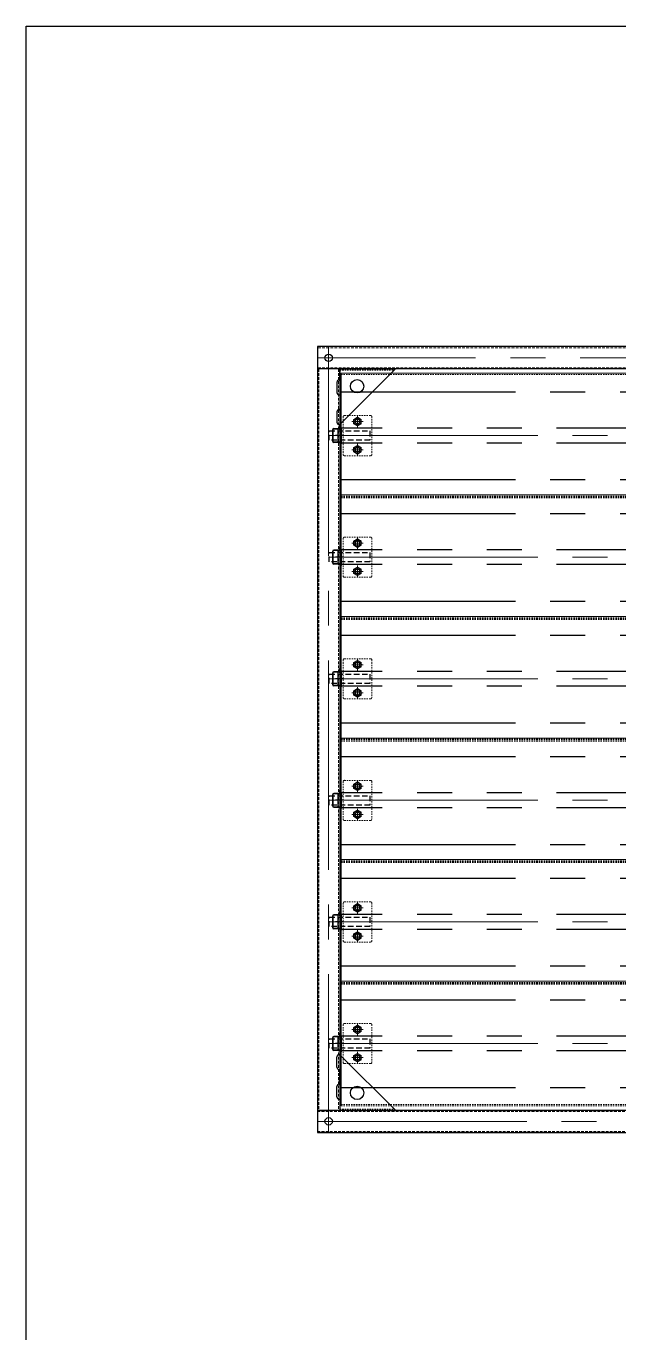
# Model space of a CAD drawing. Header units: millimetres. Extents: x 70 to 2494, y 28 to 562.
# Drawn here: x 1031.6 to 1085.6, y 149.8 to 268.7 of the extents above; entities that cross this region are included whole.
import ezdxf

# ---------------------------------------------------------------- set-up
doc = ezdxf.new("R2010")
doc.units = ezdxf.units.MM
for name, pattern in [('CENTER2', [28.575, 19.05, -3.175, 3.175, -3.175]), ('HIDDEN2', [0.1875, 0.125, -0.0625]), ('HIDDENX2', [0.75, 0.5, -0.25]), ('PHANTOM2', [31.75, 15.875, -3.175, 3.175, -3.175, 3.175, -3.175])]:
    doc.linetypes.add(name, pattern=pattern)
for name, color, linetype in [('2', 7, 'Continuous'), ('AUTO LINE', 4, 'Continuous'), ('나사산', 1, 'Continuous')]:
    doc.layers.add(name, color=color, linetype=linetype)
for name, color, linetype, lineweight in [('LINE0.05', 7, 'Continuous', 5), ('숨은선', 2, 'HIDDENX2', 5), ('외형선', 7, 'Continuous', 18), ('유령선', 5, 'Continuous', 9), ('중심선', 1, 'CENTER2', 9)]:
    doc.layers.add(name, color=color, linetype=linetype, lineweight=lineweight)

msp = doc.modelspace()

# ---------------------------------------------------------------- linework, layer by layer
at = {"color": 7}
for p, q in [((1129.73, 239.55), (1058.18, 239.55)), ((1058.18, 239.55), (1058.18, 168)), ((1129.73, 237.52), (1058.18, 237.52)), ((1060.21, 237.52), (1060.21, 170.02)), ((1060.21, 237.52), (1065.27, 237.52)), ((1060.21, 236.51), (1060.21, 237.52)), ((1060.23, 232.05), (1060.03, 232.05)), ((1060.03, 232.05), (1060.03, 230.84)), ((1060.33, 232.19), (1060.23, 232.19)), ((1060.23, 232.19), (1060.23, 230.7)), ((1060.33, 232.19), (1060.33, 230.7)), ((1061.49, 232.92), (1061.82, 233.12)), ((1061.49, 232.53), (1061.49, 232.92)), ((1061.82, 232.34), (1061.49, 232.53)), ((1061.82, 233.12), (1062.16, 232.92)), ((1062.16, 232.53), (1061.82, 232.34)), ((1060.23, 230.84), (1060.03, 230.84)), ((1060.33, 230.7), (1060.23, 230.7)), ((1061.49, 230.36), (1061.82, 230.55)), ((1061.49, 229.97), (1061.49, 230.36)), ((1061.82, 229.77), (1061.49, 229.97)), ((1061.82, 230.55), (1062.16, 230.36)), ((1062.16, 229.97), (1061.82, 229.77)), ((1061.49, 221.85), (1061.82, 222.05)), ((1061.49, 221.46), (1061.49, 221.85)), ((1061.82, 221.27), (1061.49, 221.46)), ((1061.82, 222.05), (1062.16, 221.85)), ((1062.16, 221.46), (1061.82, 221.27)), ((1060.23, 220.98), (1060.03, 220.98)), ((1060.03, 220.98), (1060.03, 219.77)), ((1060.33, 221.12), (1060.23, 221.12)), ((1060.23, 221.12), (1060.23, 219.63)), ((1060.33, 221.12), (1060.33, 219.63)), ((1060.23, 219.77), (1060.03, 219.77)), ((1060.33, 219.63), (1060.23, 219.63)), ((1061.49, 219.29), (1061.82, 219.48)), ((1061.49, 218.9), (1061.49, 219.29)), ((1061.82, 219.48), (1062.16, 219.29)), ((1061.82, 218.7), (1061.49, 218.9)), ((1062.16, 218.9), (1061.82, 218.7)), ((1061.49, 210.78), (1061.82, 210.98)), ((1061.49, 210.39), (1061.49, 210.78)), ((1061.82, 210.98), (1062.16, 210.78)), ((1060.23, 209.91), (1060.03, 209.91)), ((1060.03, 209.91), (1060.03, 208.7)), ((1060.33, 210.05), (1060.23, 210.05)), ((1060.23, 210.05), (1060.23, 208.56)), ((1060.33, 210.05), (1060.33, 208.56)), ((1061.82, 210.2), (1061.49, 210.39)), ((1062.16, 210.39), (1061.82, 210.2)), ((1060.23, 208.7), (1060.03, 208.7)), ((1060.33, 208.56), (1060.23, 208.56)), ((1061.49, 208.22), (1061.82, 208.41)), ((1061.49, 207.83), (1061.49, 208.22)), ((1061.82, 208.41), (1062.16, 208.22)), ((1061.82, 207.63), (1061.49, 207.83)), ((1062.16, 207.83), (1061.82, 207.63)), ((1061.49, 199.71), (1061.82, 199.91)), ((1061.82, 199.91), (1062.16, 199.71)), ((1060.23, 198.84), (1060.03, 198.84)), ((1060.03, 198.84), (1060.03, 197.63)), ((1060.33, 198.98), (1060.23, 198.98)), ((1060.23, 198.98), (1060.23, 197.49)), ((1060.33, 198.98), (1060.33, 197.49)), ((1061.49, 199.32), (1061.49, 199.71)), ((1061.82, 199.13), (1061.49, 199.32)), ((1062.16, 199.32), (1061.82, 199.13)), ((1060.23, 197.63), (1060.03, 197.63)), ((1060.33, 197.49), (1060.23, 197.49)), ((1061.49, 197.15), (1061.82, 197.34)), ((1061.49, 196.76), (1061.49, 197.15)), ((1061.82, 196.56), (1061.49, 196.76)), ((1061.82, 197.34), (1062.16, 197.15)), ((1062.16, 196.76), (1061.82, 196.56)), ((1061.49, 188.64), (1061.82, 188.84)), ((1061.49, 188.25), (1061.49, 188.64)), ((1061.82, 188.06), (1061.49, 188.25)), ((1061.82, 188.84), (1062.16, 188.64)), ((1062.16, 188.25), (1061.82, 188.06)), ((1060.23, 187.77), (1060.03, 187.77)), ((1060.03, 187.77), (1060.03, 186.56)), ((1060.33, 187.91), (1060.23, 187.91)), ((1060.23, 187.91), (1060.23, 186.42)), ((1060.33, 187.91), (1060.33, 186.42)), ((1060.23, 186.56), (1060.03, 186.56)), ((1060.33, 186.42), (1060.23, 186.42)), ((1061.49, 186.08), (1061.82, 186.27)), ((1061.49, 185.69), (1061.49, 186.08)), ((1061.82, 185.49), (1061.49, 185.69)), ((1061.82, 186.27), (1062.16, 186.08)), ((1062.16, 185.69), (1061.82, 185.49)), ((1061.49, 177.57), (1061.82, 177.77)), ((1061.49, 177.18), (1061.49, 177.57)), ((1061.82, 177.77), (1062.16, 177.57)), ((1060.23, 176.7), (1060.03, 176.7)), ((1060.03, 176.7), (1060.03, 175.49)), ((1060.33, 176.84), (1060.23, 176.84)), ((1060.23, 176.84), (1060.23, 175.35)), ((1060.33, 176.84), (1060.33, 175.35)), ((1061.82, 176.99), (1061.49, 177.18)), ((1062.16, 177.18), (1061.82, 176.99)), ((1060.23, 175.49), (1060.03, 175.49)), ((1060.33, 175.35), (1060.23, 175.35)), ((1061.49, 175.01), (1061.82, 175.2)), ((1061.49, 174.62), (1061.49, 175.01)), ((1061.82, 175.2), (1062.16, 175.01)), ((1061.82, 174.42), (1061.49, 174.62)), ((1062.16, 174.62), (1061.82, 174.42)), ((1060.21, 171.03), (1060.21, 170.02)), ((1058.18, 170.02), (1129.73, 170.02)), ((1060.21, 170.02), (1065.27, 170.02)), ((1058.18, 168), (1129.73, 168))]:
    msp.add_line(p, q, dxfattribs=at)
at = {"color": 7, "linetype": 'HIDDENX2'}
for p, q in [((1059.24, 231.87), (1062.95, 231.87)), ((1059.24, 231.02), (1059.24, 231.87)), ((1062.95, 231.02), (1059.24, 231.02)), ((1062.95, 231.87), (1062.95, 231.02)), ((1059.24, 220.8), (1062.95, 220.8)), ((1059.24, 219.95), (1059.24, 220.8)), ((1062.95, 220.8), (1062.95, 219.95)), ((1062.95, 219.95), (1059.24, 219.95)), ((1059.24, 209.73), (1062.95, 209.73)), ((1059.24, 208.88), (1059.24, 209.73)), ((1062.95, 209.73), (1062.95, 208.88)), ((1062.95, 208.88), (1059.24, 208.88)), ((1059.24, 198.66), (1062.95, 198.66)), ((1059.24, 197.81), (1059.24, 198.66)), ((1062.95, 197.81), (1059.24, 197.81)), ((1062.95, 198.66), (1062.95, 197.81)), ((1059.24, 187.59), (1062.95, 187.59)), ((1059.24, 186.74), (1059.24, 187.59)), ((1062.95, 187.59), (1062.95, 186.74)), ((1062.95, 186.74), (1059.24, 186.74)), ((1059.24, 176.52), (1062.95, 176.52)), ((1059.24, 175.67), (1059.24, 176.52)), ((1062.95, 176.52), (1062.95, 175.67)), ((1062.95, 175.67), (1059.24, 175.67))]:
    msp.add_line(p, q, dxfattribs=at)
at = {"color": 7}
for centre in [(1059.19, 238.53), (1061.82, 232.73), (1061.82, 230.16), (1061.82, 221.66), (1061.82, 219.09), (1061.82, 210.59), (1061.82, 208.02), (1061.82, 199.52), (1061.82, 196.95), (1061.82, 188.45), (1061.82, 185.88), (1061.82, 177.38), (1061.82, 174.81), (1059.19, 169.01)]:
    msp.add_circle(centre, 0.338, dxfattribs=at)
at = {"layer": '2', "color": 7}
for p, q in [((1065.27, 237.52), (1060.21, 232.46)), ((1059.94, 236.31), (1059.94, 235.36)), ((1060.14, 236.51), (1060.14, 236.51)), ((1060.14, 236.51), (1060.21, 236.51)), ((1060.14, 235.16), (1060.14, 235.16)), ((1060.14, 235.16), (1060.21, 235.16)), ((1060.21, 235.16), (1060.21, 233.81)), ((1059.94, 233.61), (1059.94, 232.66)), ((1060.14, 233.81), (1060.14, 233.81)), ((1060.14, 233.81), (1060.21, 233.81)), ((1060.14, 232.46), (1060.14, 232.46)), ((1060.14, 232.46), (1060.21, 232.46)), ((1060.14, 175.08), (1060.14, 175.08)), ((1060.14, 175.08), (1060.21, 175.08)), ((1065.27, 170.02), (1060.21, 175.08)), ((1059.94, 173.94), (1059.94, 174.88)), ((1060.14, 173.73), (1060.14, 173.73)), ((1060.14, 173.73), (1060.21, 173.73)), ((1060.21, 172.38), (1060.21, 173.73)), ((1059.94, 171.24), (1059.94, 172.18)), ((1060.14, 172.38), (1060.14, 172.38)), ((1060.14, 172.38), (1060.21, 172.38)), ((1060.14, 171.03), (1060.14, 171.03)), ((1060.14, 171.03), (1060.21, 171.03))]:
    msp.add_line(p, q, dxfattribs=at)
for centre in [(1061.78, 235.94), (1061.78, 171.6)]:
    msp.add_circle(centre, 0.608, dxfattribs=at)
for centre, start, end in [((1060.14, 236.31), 90, 180), ((1060.14, 235.36), 180, 270), ((1060.14, 233.61), 90, 180), ((1060.14, 232.66), 180, 270), ((1060.14, 174.88), 90, 180), ((1060.14, 173.94), 180, 270), ((1060.14, 172.18), 90, 180), ((1060.14, 171.24), 180, 270)]:
    msp.add_arc(centre, 0.203, start, end, dxfattribs=at)
at = {"layer": 'AUTO LINE'}
msp.add_lwpolyline([(1451.08, 268.73), (1451.08, 75.12), (1031.64, 75.12), (1031.64, 268.73)], close=True, dxfattribs=at)
at = {"layer": 'LINE0.05', "color": 7, "linetype": 'HIDDEN2', "ltscale": 2}
for p, q in [((1129.73, 239.44), (1058.18, 239.44)), ((1129.73, 237.63), (1058.18, 237.63)), ((1058.29, 237.52), (1058.29, 170.02)), ((1060.1, 237.52), (1060.1, 170.02)), ((1058.18, 169.91), (1129.73, 169.91)), ((1058.18, 168.1), (1129.73, 168.1))]:
    msp.add_line(p, q, dxfattribs=at)
at = {"layer": 'LINE0.05', "color": 7, "linetype": 'CENTER2'}
for p, q in [((1059.19, 239.55), (1059.19, 168)), ((1129.73, 238.53), (1058.18, 238.53)), ((1062.18, 232.73), (1061.47, 232.73)), ((1061.82, 233.08), (1061.82, 232.37)), ((1062.18, 230.16), (1061.47, 230.16)), ((1061.82, 230.52), (1061.82, 229.81)), ((1062.18, 221.66), (1061.47, 221.66)), ((1061.82, 222.01), (1061.82, 221.3)), ((1062.18, 219.09), (1061.47, 219.09)), ((1061.82, 219.45), (1061.82, 218.74)), ((1061.82, 210.94), (1061.82, 210.23)), ((1062.18, 210.59), (1061.47, 210.59)), ((1061.82, 208.38), (1061.82, 207.67)), ((1062.18, 208.02), (1061.47, 208.02)), ((1062.18, 199.52), (1061.47, 199.52)), ((1061.82, 199.87), (1061.82, 199.16)), ((1062.18, 196.95), (1061.47, 196.95)), ((1061.82, 197.31), (1061.82, 196.6)), ((1062.18, 188.45), (1061.47, 188.45)), ((1061.82, 188.8), (1061.82, 188.09)), ((1062.18, 185.88), (1061.47, 185.88)), ((1061.82, 186.24), (1061.82, 185.53)), ((1062.18, 177.38), (1061.47, 177.38)), ((1061.82, 177.73), (1061.82, 177.02)), ((1061.82, 175.17), (1061.82, 174.46)), ((1062.18, 174.81), (1061.47, 174.81)), ((1058.18, 169.01), (1129.73, 169.01))]:
    msp.add_line(p, q, dxfattribs=at)
at = {"layer": 'LINE0.05', "color": 7, "linetype": 'HIDDEN2'}
for p, q in [((1060.21, 237.41), (1065.16, 237.41)), ((1060.21, 170.13), (1065.16, 170.13))]:
    msp.add_line(p, q, dxfattribs=at)
at = {"layer": 'LINE0.05', "color": 7, "lineweight": -3}
for p, q in [((1060.14, 232.08), (1059.65, 232.08)), ((1060.14, 232.05), (1059.65, 232.05)), ((1060.21, 232.14), (1060.21, 232.39)), ((1060.21, 232.39), (1060.23, 232.39)), ((1060.23, 232.14), (1060.23, 232.39)), ((1059.55, 231.99), (1059.55, 230.91)), ((1059.58, 231.99), (1059.58, 230.91)), ((1060.14, 230.84), (1059.65, 230.84)), ((1060.14, 230.81), (1059.65, 230.81)), ((1060.21, 230.75), (1060.21, 230.5)), ((1060.21, 230.5), (1060.23, 230.5)), ((1060.23, 230.75), (1060.23, 230.5)), ((1060.21, 221.07), (1060.21, 221.32)), ((1060.21, 221.32), (1060.23, 221.32)), ((1060.23, 221.07), (1060.23, 221.32)), ((1059.55, 220.92), (1059.55, 219.84)), ((1059.58, 220.92), (1059.58, 219.84)), ((1060.14, 221.01), (1059.65, 221.01)), ((1060.14, 220.98), (1059.65, 220.98)), ((1060.14, 219.77), (1059.65, 219.77)), ((1060.14, 219.74), (1059.65, 219.74)), ((1060.21, 219.68), (1060.21, 219.43)), ((1060.21, 219.43), (1060.23, 219.43)), ((1060.23, 219.68), (1060.23, 219.43)), ((1059.55, 209.85), (1059.55, 208.77)), ((1059.58, 209.85), (1059.58, 208.77)), ((1060.14, 209.94), (1059.65, 209.94)), ((1060.14, 209.91), (1059.65, 209.91)), ((1060.21, 210), (1060.21, 210.25)), ((1060.21, 210.25), (1060.23, 210.25)), ((1060.23, 210), (1060.23, 210.25)), ((1060.14, 208.7), (1059.65, 208.7)), ((1060.14, 208.67), (1059.65, 208.67)), ((1060.21, 208.61), (1060.21, 208.36)), ((1060.21, 208.36), (1060.23, 208.36)), ((1060.23, 208.61), (1060.23, 208.36)), ((1059.55, 198.78), (1059.55, 197.7)), ((1059.58, 198.78), (1059.58, 197.7)), ((1060.14, 198.87), (1059.65, 198.87)), ((1060.14, 198.84), (1059.65, 198.84)), ((1060.21, 198.93), (1060.21, 199.18)), ((1060.21, 199.18), (1060.23, 199.18)), ((1060.23, 198.93), (1060.23, 199.18)), ((1060.14, 197.63), (1059.65, 197.63)), ((1060.14, 197.6), (1059.65, 197.6)), ((1060.21, 197.54), (1060.21, 197.29)), ((1060.23, 197.54), (1060.23, 197.29)), ((1060.21, 197.29), (1060.23, 197.29)), ((1060.21, 187.86), (1060.21, 188.11)), ((1060.21, 188.11), (1060.23, 188.11)), ((1060.23, 187.86), (1060.23, 188.11)), ((1059.55, 187.71), (1059.55, 186.63)), ((1059.58, 187.71), (1059.58, 186.63)), ((1060.14, 187.8), (1059.65, 187.8)), ((1060.14, 187.77), (1059.65, 187.77)), ((1060.14, 186.56), (1059.65, 186.56)), ((1060.14, 186.53), (1059.65, 186.53)), ((1060.21, 186.47), (1060.21, 186.22)), ((1060.21, 186.22), (1060.23, 186.22)), ((1060.23, 186.47), (1060.23, 186.22)), ((1059.55, 176.64), (1059.55, 175.56)), ((1059.58, 176.64), (1059.58, 175.56)), ((1060.14, 176.73), (1059.65, 176.73)), ((1060.14, 176.7), (1059.65, 176.7)), ((1060.21, 176.79), (1060.21, 177.04)), ((1060.21, 177.04), (1060.23, 177.04)), ((1060.23, 176.79), (1060.23, 177.04)), ((1060.14, 175.49), (1059.65, 175.49)), ((1060.14, 175.46), (1059.65, 175.46)), ((1060.21, 175.4), (1060.21, 175.15)), ((1060.21, 175.15), (1060.23, 175.15)), ((1060.23, 175.4), (1060.23, 175.15))]:
    msp.add_line(p, q, dxfattribs=at)
at = {"layer": 'LINE0.05', "color": 7, "linetype": 'CENTER2', "lineweight": -3}
for p, q in [((1060.53, 231.45), (1059.82, 231.45)), ((1060.53, 231.45), (1059.82, 231.45)), ((1060.53, 220.38), (1059.82, 220.38)), ((1060.53, 220.38), (1059.82, 220.38)), ((1060.53, 209.31), (1059.82, 209.31)), ((1060.53, 209.31), (1059.82, 209.31)), ((1060.53, 198.24), (1059.82, 198.24)), ((1060.53, 198.24), (1059.82, 198.24)), ((1060.53, 187.17), (1059.82, 187.17)), ((1060.53, 187.17), (1059.82, 187.17)), ((1060.53, 176.1), (1059.82, 176.1)), ((1060.53, 176.1), (1059.82, 176.1))]:
    msp.add_line(p, q, dxfattribs=at)
at = {"layer": 'LINE0.05', "color": 7}
for centre in [(1061.82, 232.73), (1061.82, 230.16), (1061.82, 221.66), (1061.82, 219.09), (1061.82, 210.59), (1061.82, 208.02), (1061.82, 199.52), (1061.82, 196.95), (1061.82, 188.45), (1061.82, 185.88), (1061.82, 177.38), (1061.82, 174.81)]:
    msp.add_circle(centre, 0.219, dxfattribs=at)
at = {"layer": 'LINE0.05', "color": 7, "lineweight": -3}
for centre, radius, start, end in [((1059.65, 231.99), 0.0911, 90, 180), ((1059.65, 231.99), 0.0675, 90, 180), ((1060.14, 232.14), 0.0911, 270, 0), ((1060.14, 232.14), 0.0675, 270, 0), ((1059.65, 230.91), 0.0911, 180, 270), ((1059.65, 230.91), 0.0675, 180, 270), ((1060.14, 230.75), 0.0911, 0, 90), ((1060.14, 230.75), 0.0675, 0, 90), ((1059.65, 220.92), 0.0911, 90, 180), ((1059.65, 220.92), 0.0675, 90, 180), ((1060.14, 221.07), 0.0911, 270, 0), ((1060.14, 221.07), 0.0675, 270, 0), ((1059.65, 219.84), 0.0911, 180, 270), ((1059.65, 219.84), 0.0675, 180, 270), ((1060.14, 219.68), 0.0911, 0, 90), ((1060.14, 219.68), 0.0675, 0, 90), ((1059.65, 209.85), 0.0911, 90, 180), ((1059.65, 209.85), 0.0675, 90, 180), ((1060.14, 210), 0.0911, 270, 0), ((1060.14, 210), 0.0675, 270, 0), ((1059.65, 208.77), 0.0911, 180, 270), ((1059.65, 208.77), 0.0675, 180, 270), ((1060.14, 208.61), 0.0911, 0, 90), ((1060.14, 208.61), 0.0675, 0, 90), ((1059.65, 198.78), 0.0911, 90, 180), ((1059.65, 198.78), 0.0675, 90, 180), ((1060.14, 198.93), 0.0911, 270, 0), ((1060.14, 198.93), 0.0675, 270, 0), ((1059.65, 197.7), 0.0911, 180, 270), ((1059.65, 197.7), 0.0675, 180, 270), ((1060.14, 197.54), 0.0911, 0, 90), ((1060.14, 197.54), 0.0675, 0, 90), ((1059.65, 187.71), 0.0911, 90, 180), ((1059.65, 187.71), 0.0675, 90, 180), ((1060.14, 187.86), 0.0911, 270, 0), ((1060.14, 187.86), 0.0675, 270, 0), ((1059.65, 186.63), 0.0911, 180, 270), ((1059.65, 186.63), 0.0675, 180, 270), ((1060.14, 186.47), 0.0911, 0, 90), ((1060.14, 186.47), 0.0675, 0, 90), ((1059.65, 176.64), 0.0911, 90, 180), ((1059.65, 176.64), 0.0675, 90, 180), ((1060.14, 176.79), 0.0911, 270, 0), ((1060.14, 176.79), 0.0675, 270, 0), ((1059.65, 175.56), 0.0911, 180, 270), ((1059.65, 175.56), 0.0675, 180, 270), ((1060.14, 175.4), 0.0911, 0, 90), ((1060.14, 175.4), 0.0675, 0, 90)]:
    msp.add_arc(centre, radius, start, end, dxfattribs=at)
at = {"layer": '나사산', "color": 7}
for centre in [(1061.82, 232.73), (1061.82, 230.16), (1061.82, 221.66), (1061.82, 219.09), (1061.82, 210.59), (1061.82, 208.02), (1061.82, 199.52), (1061.82, 196.95), (1061.82, 188.45), (1061.82, 185.88), (1061.82, 177.38), (1061.82, 174.81)]:
    msp.add_circle(centre, 0.203, dxfattribs=at)
at = {"layer": '숨은선', "color": 7, "linetype": 'HIDDEN2'}
for p, q in [((1060.33, 237.01), (1127.58, 237.01)), ((1060.62, 233.27), (1063.02, 233.27)), ((1060.52, 233.17), (1060.52, 229.72)), ((1063.12, 233.17), (1063.12, 229.72)), ((1060.62, 229.62), (1063.02, 229.62)), ((1060.33, 225.94), (1127.58, 225.94)), ((1060.33, 225.88), (1127.58, 225.88)), ((1060.33, 225.78), (1127.58, 225.78)), ((1060.52, 222.1), (1060.52, 218.65)), ((1060.62, 222.2), (1063.02, 222.2)), ((1063.12, 222.1), (1063.12, 218.65)), ((1060.62, 218.55), (1063.02, 218.55)), ((1060.33, 214.87), (1127.58, 214.87)), ((1060.33, 214.81), (1127.58, 214.81)), ((1060.33, 214.71), (1127.58, 214.71)), ((1060.52, 211.03), (1060.52, 207.58)), ((1060.62, 211.13), (1063.02, 211.13)), ((1063.12, 211.03), (1063.12, 207.58)), ((1060.62, 207.48), (1063.02, 207.48)), ((1060.33, 203.8), (1127.58, 203.8)), ((1060.33, 203.74), (1127.58, 203.74)), ((1060.33, 203.64), (1127.58, 203.64)), ((1060.52, 199.96), (1060.52, 196.51)), ((1060.62, 200.06), (1063.02, 200.06)), ((1063.12, 199.96), (1063.12, 196.51)), ((1060.62, 196.41), (1063.02, 196.41)), ((1060.33, 192.73), (1127.58, 192.73)), ((1060.33, 192.67), (1127.58, 192.67)), ((1060.33, 192.57), (1127.58, 192.57)), ((1060.52, 188.89), (1060.52, 185.44)), ((1060.62, 188.99), (1063.02, 188.99)), ((1063.12, 188.89), (1063.12, 185.44)), ((1060.62, 185.34), (1063.02, 185.34)), ((1060.33, 181.66), (1127.58, 181.66)), ((1060.33, 181.6), (1127.58, 181.6)), ((1060.33, 181.5), (1127.58, 181.5)), ((1060.52, 177.82), (1060.52, 174.37)), ((1060.62, 177.92), (1063.02, 177.92)), ((1063.12, 177.82), (1063.12, 174.37)), ((1060.62, 174.27), (1063.02, 174.27)), ((1060.33, 170.53), (1127.58, 170.53)), ((1060.33, 170.43), (1127.58, 170.43))]:
    msp.add_line(p, q, dxfattribs=at)
for centre, start, end in [((1060.62, 233.17), 90, 180), ((1063.02, 229.72), 270, 0), ((1060.62, 222.1), 90, 180), ((1063.02, 218.65), 270, 0), ((1060.62, 211.03), 90, 180), ((1063.02, 207.58), 270, 0), ((1060.62, 199.96), 90, 180), ((1063.02, 196.51), 270, 0), ((1060.62, 188.89), 90, 180), ((1063.02, 185.44), 270, 0), ((1060.62, 177.82), 90, 180), ((1063.02, 174.37), 270, 0)]:
    msp.add_arc(centre, 0.101, start, end, dxfattribs=at)
at = {"layer": '숨은선', "color": 7}
for centre, start, end in [((1063.02, 233.17), 0, 90), ((1060.62, 229.72), 180, 270), ((1063.02, 222.1), 0, 90), ((1060.62, 218.65), 180, 270), ((1063.02, 211.03), 0, 90), ((1060.62, 207.58), 180, 270), ((1063.02, 199.96), 0, 90), ((1060.62, 196.51), 180, 270), ((1063.02, 188.89), 0, 90), ((1060.62, 185.44), 180, 270), ((1063.02, 177.82), 0, 90), ((1060.62, 174.37), 180, 270)]:
    msp.add_arc(centre, 0.101, start, end, dxfattribs=at)
at = {"layer": '외형선', "color": 7}
for p, q in [((1060.33, 225.78), (1060.33, 237.12)), ((1060.33, 237.12), (1127.58, 237.12)), ((1062.16, 232.92), (1062.16, 232.53)), ((1062.16, 230.36), (1062.16, 229.97)), ((1060.33, 214.71), (1060.33, 226.05)), ((1060.33, 226.05), (1127.58, 226.05)), ((1062.16, 221.85), (1062.16, 221.46)), ((1062.16, 219.29), (1062.16, 218.9)), ((1060.33, 203.64), (1060.33, 214.98)), ((1060.33, 214.98), (1127.58, 214.98)), ((1062.16, 210.78), (1062.16, 210.39)), ((1062.16, 208.22), (1062.16, 207.83)), ((1060.33, 192.57), (1060.33, 203.91)), ((1060.33, 203.91), (1127.58, 203.91)), ((1062.16, 199.71), (1062.16, 199.32)), ((1062.16, 197.15), (1062.16, 196.76)), ((1060.33, 181.5), (1060.33, 192.84)), ((1060.33, 192.84), (1127.58, 192.84)), ((1062.16, 188.64), (1062.16, 188.25)), ((1062.16, 186.08), (1062.16, 185.69)), ((1060.33, 170.43), (1060.33, 181.77)), ((1060.33, 181.77), (1127.58, 181.77)), ((1062.16, 177.57), (1062.16, 177.18)), ((1062.16, 175.01), (1062.16, 174.62))]:
    msp.add_line(p, q, dxfattribs=at)
at = {"layer": '외형선', "color": 7, "linetype": 'CENTER2'}
for p, q in [((1059.19, 231.45), (1128.72, 231.45)), ((1059.19, 220.38), (1128.72, 220.38)), ((1059.19, 209.31), (1128.72, 209.31)), ((1059.19, 198.24), (1128.72, 198.24)), ((1059.19, 187.17), (1128.72, 187.17)), ((1059.19, 176.1), (1128.72, 176.1))]:
    msp.add_line(p, q, dxfattribs=at)
at = {"layer": '유령선', "color": 7, "linetype": 'PHANTOM2', "lineweight": -3}
for p, q in [((1060.33, 235.43), (1127.58, 235.43)), ((1127.58, 232.12), (1060.33, 232.12)), ((1127.58, 230.77), (1060.33, 230.77)), ((1060.33, 227.44), (1127.58, 227.44)), ((1060.33, 224.36), (1127.58, 224.36)), ((1127.58, 221.05), (1060.33, 221.05)), ((1127.58, 219.7), (1060.33, 219.7)), ((1060.33, 216.37), (1127.58, 216.37)), ((1060.33, 213.29), (1127.58, 213.29)), ((1127.58, 209.98), (1060.33, 209.98)), ((1127.58, 208.63), (1060.33, 208.63)), ((1060.33, 205.3), (1127.58, 205.3)), ((1060.33, 202.22), (1127.58, 202.22)), ((1127.58, 198.91), (1060.33, 198.91)), ((1127.58, 197.56), (1060.33, 197.56)), ((1060.33, 194.23), (1127.58, 194.23)), ((1060.33, 191.15), (1127.58, 191.15)), ((1127.58, 187.84), (1060.33, 187.84)), ((1127.58, 186.49), (1060.33, 186.49)), ((1060.33, 183.16), (1127.58, 183.16)), ((1060.33, 180.08), (1127.58, 180.08)), ((1127.58, 176.77), (1060.33, 176.77)), ((1127.58, 175.42), (1060.33, 175.42)), ((1060.33, 172.09), (1127.58, 172.09))]:
    msp.add_line(p, q, dxfattribs=at)
at = {"layer": '중심선', "color": 7}
for p, q in [((1061.82, 233.25), (1061.82, 232.2)), ((1062.35, 232.73), (1061.3, 232.73)), ((1062.35, 230.16), (1061.3, 230.16)), ((1061.82, 230.69), (1061.82, 229.64)), ((1062.35, 221.66), (1061.3, 221.66)), ((1061.82, 222.18), (1061.82, 221.13)), ((1062.35, 219.09), (1061.3, 219.09)), ((1061.82, 219.62), (1061.82, 218.57)), ((1061.82, 211.11), (1061.82, 210.06)), ((1062.35, 210.59), (1061.3, 210.59)), ((1061.82, 208.55), (1061.82, 207.5)), ((1062.35, 208.02), (1061.3, 208.02)), ((1061.82, 200.04), (1061.82, 198.99)), ((1062.35, 199.52), (1061.3, 199.52)), ((1062.35, 196.95), (1061.3, 196.95)), ((1061.82, 197.48), (1061.82, 196.43)), ((1062.35, 188.45), (1061.3, 188.45)), ((1061.82, 188.97), (1061.82, 187.92)), ((1062.35, 185.88), (1061.3, 185.88)), ((1061.82, 186.41), (1061.82, 185.36)), ((1062.35, 177.38), (1061.3, 177.38)), ((1061.82, 177.9), (1061.82, 176.85)), ((1061.82, 175.34), (1061.82, 174.29)), ((1062.35, 174.81), (1061.3, 174.81))]:
    msp.add_line(p, q, dxfattribs=at)

doc.saveas('drawing.dxf')
